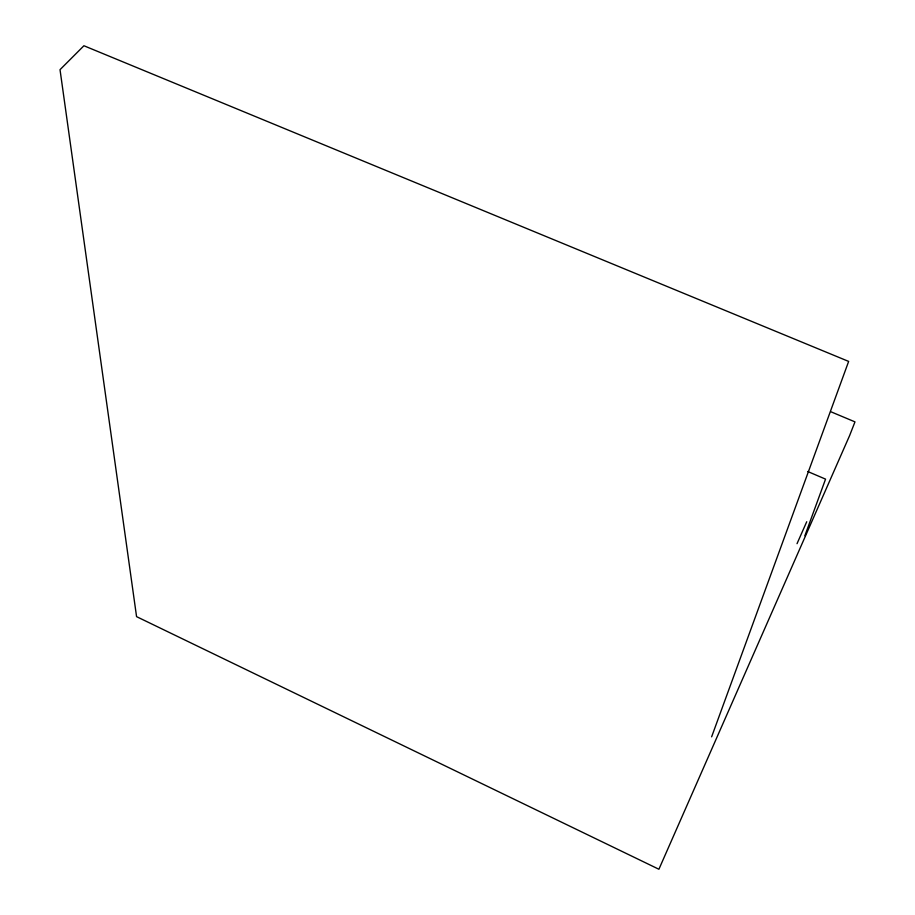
<?xml version="1.0" encoding="UTF-8"?>
<svg xmlns="http://www.w3.org/2000/svg" width="915" height="915" viewBox="0 0 915 915"><rect width="100%" height="100%" fill="white"/><g stroke="black" fill="none" stroke-linecap="round" stroke-linejoin="round"><path stroke-width="1.37" d="M711.63 736.827L848.651 361.414L83.917 45.75L60.024 69.677L136.564 616.641L658.903 869.25L849.623 435.574L854.976 421.872L831.22 411.91M804.868 535.732L825.559 479.128L807.739 471.511M797.022 543.682L806.733 521.733"/></g></svg>
